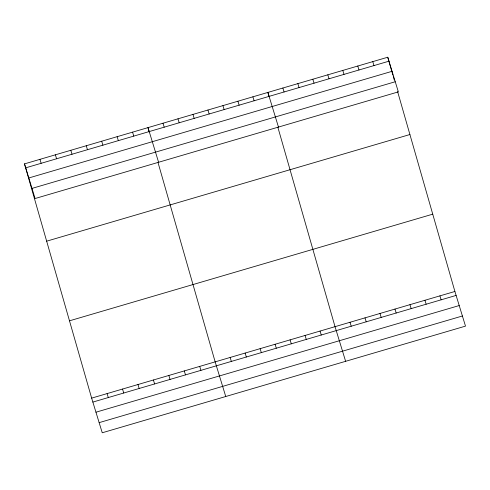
<?xml version="1.0" encoding="UTF-8"?>
<svg xmlns="http://www.w3.org/2000/svg" width="490" height="490" viewBox="0 0 490 490"><rect width="100%" height="100%" fill="white"/><g stroke="black" fill="none" stroke-linecap="round" stroke-linejoin="round"><path stroke-width="0.73" d="M24.5 163.881L387.755 57.226L398.352 91.875L35.096 198.53L24.5 163.881L91.648 398.125L102.245 432.774L465.5 326.12L454.904 291.47L397.604 91.581M25.707 167.837L388.968 61.183M28.806 177.968L392.061 71.313M31.997 188.405L395.252 81.744M46.66 241.178L409.916 134.523M69.488 320.821L432.744 214.167M91.648 398.125L454.904 291.47M92.861 402.082L456.117 295.421M95.954 412.206L459.21 305.552M99.145 422.643L462.401 315.989M372.774 61.624L373.98 65.58M439.922 295.868L441.129 299.825M357.786 66.021L358.999 69.978M424.934 300.266L426.147 304.223M342.804 70.425L344.011 74.382M409.952 304.664L411.165 308.62M327.816 74.823L329.029 78.78M394.971 309.068L396.177 313.024M312.834 79.221L314.047 83.178M379.983 313.465L381.196 317.422M297.853 83.619L299.059 87.575M365.001 317.863L366.208 321.82M282.865 88.022L284.078 91.979M350.013 322.267L351.226 326.224M278.479 127.075L267.883 92.42L269.114 96.714M345.628 361.314L335.031 326.665L277.934 127.492M252.895 96.818L254.108 100.775M320.05 331.062L321.256 335.019M237.913 101.222L239.12 105.179M305.062 335.46L306.275 339.417M222.932 105.62L224.138 109.576M290.08 339.864L291.287 343.821M207.944 110.017L209.157 113.974M275.092 344.262L276.305 348.219M192.962 114.421L194.169 118.372M260.11 348.66L261.317 352.616M177.974 118.819L179.187 122.776M245.123 353.063L246.335 357.02M162.992 123.217L164.199 127.173M230.141 357.461L231.347 361.418M158.601 162.27L148.005 127.614L149.236 131.914M225.749 396.514L215.159 361.859L158.062 162.686M132.57 132.147L133.776 136.104M199.718 366.391L200.925 370.348M117.128 136.686L118.341 140.636M184.277 370.924L185.489 374.881M101.693 141.218L102.9 145.175M168.842 375.456L170.048 379.413M86.252 145.751L87.465 149.707M153.401 379.989L154.613 383.946M70.817 150.283L72.024 154.24M137.966 384.521L139.172 388.478M55.376 154.816L56.589 158.772M122.525 389.06L123.737 393.017M39.941 159.348L41.148 163.305M107.09 393.593L108.296 397.549M387.755 57.226L391.449 70.107M391.657 70.823L392.888 75.117M393.299 76.55L394.321 80.127"/></g></svg>
